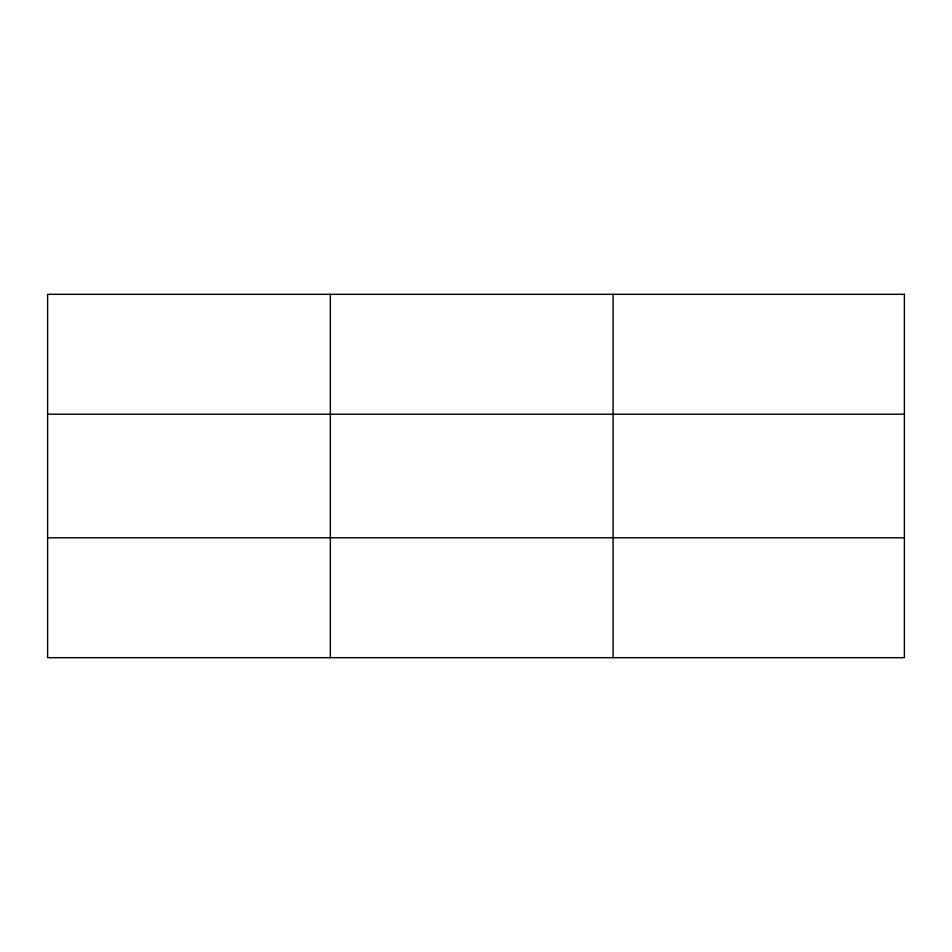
<?xml version="1.0" encoding="UTF-8"?>
<svg xmlns="http://www.w3.org/2000/svg" width="952" height="952" viewBox="0 0 952 952"><rect width="100%" height="100%" fill="white"/><g stroke="black" fill="none" stroke-linecap="round" stroke-linejoin="round"><path stroke-width="1.43" d="M330.344 657.677L330.344 294.323M613.088 657.677L613.088 294.323M47.6 414.227L904.4 414.227M47.6 537.773L904.4 537.773M904.4 294.323L904.4 657.677L47.6 657.677L47.6 294.323L904.4 294.323"/></g></svg>
